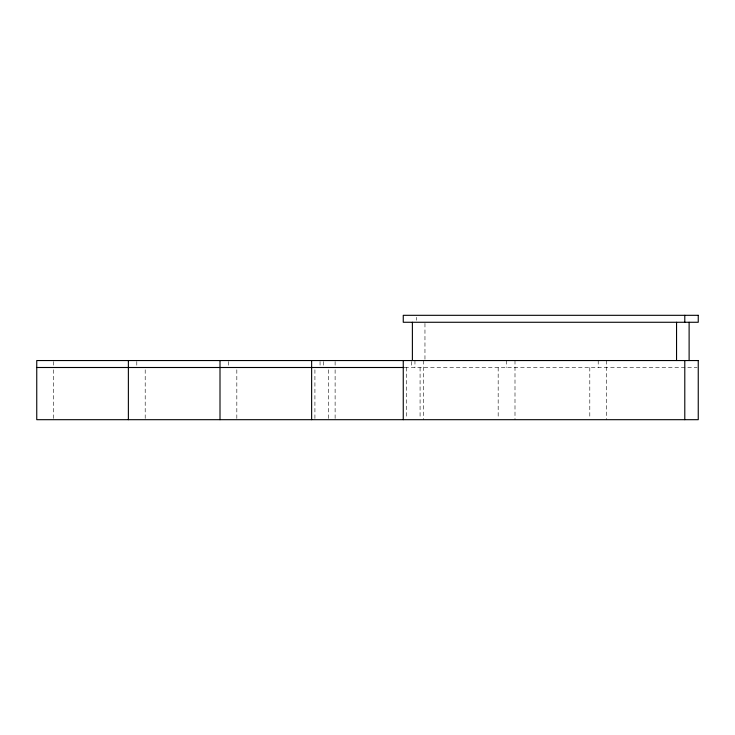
<?xml version="1.0" encoding="UTF-8"?>
<svg xmlns="http://www.w3.org/2000/svg" width="735" height="735" viewBox="0 0 735 735"><rect width="100%" height="100%" fill="white"/><g stroke="black" fill="none" stroke-linecap="round" stroke-linejoin="round"><path stroke-width="0.55" stroke-dasharray="3.67 2.76" d="M404.847 367.5L697.111 367.5M606.623 360.545L606.623 419.685M598.207 360.545L598.207 367.5M589.801 367.5L589.801 418.555M514.996 360.545L514.996 419.685M506.58 360.545L506.58 367.5M498.174 367.5L498.174 418.555M424.959 323.4L424.959 359.415M423.369 360.545L423.369 419.685M420.08 367.5L420.08 418.555M416.717 317.3L416.717 320.285M414.953 360.545L414.953 367.5M411.673 361.537L411.673 367.5M406.547 367.5L406.547 418.555M335.114 361.537L335.114 366.508M335.114 369.769L335.114 418.555M328.453 369.769L328.453 418.555M323.327 361.537L323.327 366.508M320.047 361.537L320.047 366.508M314.92 369.769L314.92 418.555M236.826 369.769L236.826 418.555M228.42 361.537L228.42 366.508M145.199 369.769L145.199 418.555M136.793 361.537L136.793 366.508M53.572 361.537L53.572 366.508M53.572 369.769L53.572 418.555"/><path stroke-width="1.1" d="M36.75 367.5L404.103 367.5M689.118 322.27L689.118 360.545M684.79 315.315L684.79 322.27M684.79 360.545L684.79 419.685M676.549 322.27L676.549 360.545M412.39 322.27L412.39 360.545M403.258 360.545L403.258 419.685M311.631 360.545L311.631 419.685M220.004 360.545L220.004 419.685M128.377 360.545L128.377 419.685M698.25 315.315L403.258 315.315L403.258 322.27L698.25 322.27L698.25 315.315M698.25 360.545L36.75 360.545L36.75 419.685L698.25 419.685L698.25 360.545"/></g></svg>
